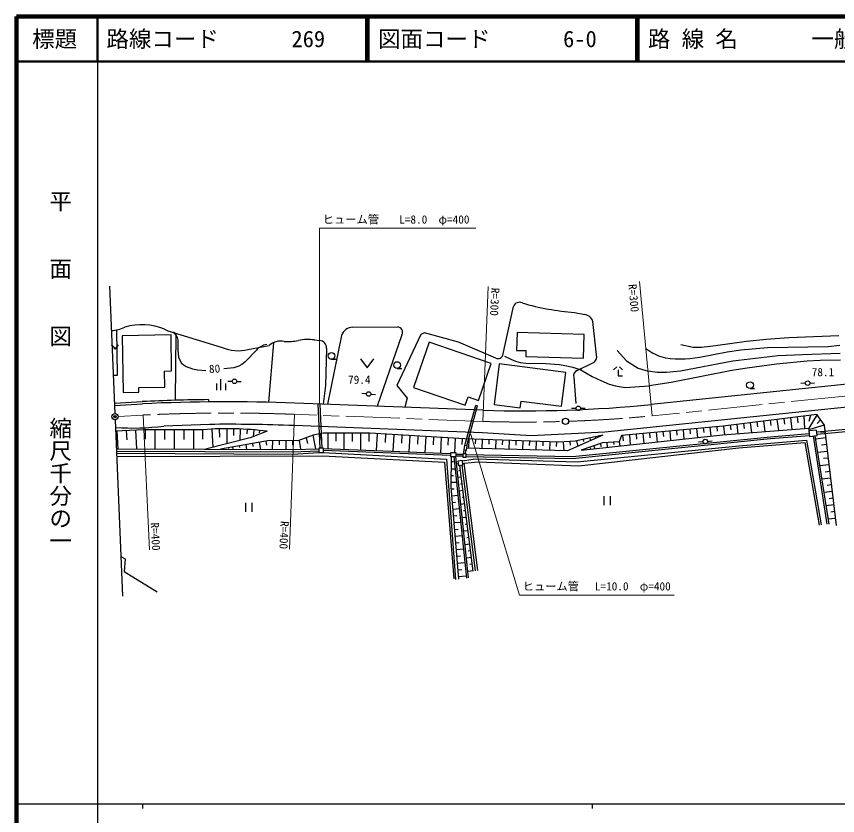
# Model space of a CAD drawing. Units: millimetres, scale not verified. Extents: x 40000 to 680000, y 20000 to 380000.
# Drawn here: x 40000 to 222540, y 202409 to 380000 of the extents above; entities that cross this region are included whole.
import ezdxf
from ezdxf.enums import TextEntityAlignment as Align

# ---------------------------------------------------------------- set-up
doc = ezdxf.new("R2010")
doc.units = ezdxf.units.MM
doc.header["$LTSCALE"] = 1000
doc.header["$PDMODE"] = 32
doc.header["$PDSIZE"] = 500
doc.linetypes.add('CHAIN', pattern=[18.5, 12, -1.5, 3.5, -1.5])
for name, color, linetype, lineweight in [('M-BGD', 7, 'Continuous', 25), ('M-BMK', 2, 'CHAIN', 13), ('M-BMK-SRVR', 3, 'Continuous', 25), ('M-STR-HTXT', 7, 'Continuous', 13), ('M-TTL', 2, 'Continuous', 140), ('M-TTL-BAND', 7, 'Continuous', 25), ('M-TTL-LINE', 7, 'Continuous', 50), ('M-TTL-TXT', 7, 'Continuous', 50)]:
    doc.layers.add(name, color=color, linetype=linetype, lineweight=lineweight)
doc.layers.add('M-OTRS', color=6, linetype='Continuous')
doc.styles.add('@ＭＳ ゴシック', font='')
doc.styles.add('ＭＳ ゴシック', font='')
doc.styles.get('@ＭＳ ゴシック').set_extended_font_data('@MS Gothic')
doc.styles.get('ＭＳ ゴシック').set_extended_font_data('MS Gothic')

# ---------------------------------------------------------------- blocks, each defined once
blk = doc.blocks.new('open_arrow')
at = {"color": 0, "linetype": 'Continuous', "lineweight": -2}
blk.add_lwpolyline([(7.5, 1.25), (0, 0), (7.5, -1.25)], dxfattribs=at)

msp = doc.modelspace()

# ---------------------------------------------------------------- linework, layer by layer
at = {"layer": 'M-BGD'}
for p, q in [((60669, 320030), (61878, 291746)), ((148159, 304733), (150484, 315568)), ((164040, 314233), (166368, 313754)), ((168925, 304802), (168148, 312179)), ((62220, 310322), (62386, 300209)), ((72909, 310490), (73642, 310151)), ((114789, 310941), (124750, 310989)), ((73642, 310151), (83624, 307111)), ((75457, 309598), (75322, 294695)), ((112269, 309087), (109162, 293802)), ((125701, 309277), (120173, 293384)), ((129903, 309346), (124579, 297959)), ((130741, 309691), (129903, 309346)), ((138297, 307589), (130741, 309691)), ((61168, 307032), (61918, 306032)), ((61918, 306032), (62668, 307032)), ((83624, 307111), (85750, 306453)), ((91460, 306001), (96184, 306905)), ((97136, 307491), (96041, 294255)), ((106290, 308096), (107399, 307973)), ((146577, 304086), (138297, 307589)), ((108919, 306206), (108672, 297949)), ((173523, 305772), (175583, 303475)), ((179929, 306170), (181453, 305154)), ((297657, 305900), (181105, 293726)), ((110053, 303802), (111053, 303802)), ((116457, 303911), (117957, 301911)), ((117957, 301911), (119457, 303911)), ((124645, 301775), (125645, 301775)), ((164645, 301350), (168126, 303005)), ((165451, 301598), (165451, 301429)), ((316374, 302533), (170803, 287647)), ((172759, 301454), (173459, 302154)), ((173759, 301454), (173759, 300154)), ((174059, 302154), (174759, 301454)), ((62386, 300209), (61518, 300172)), ((85462, 296911), (85462, 299411)), ((163875, 299838), (164333, 294005)), ((173759, 300154), (174759, 300154)), ((84462, 298411), (84462, 296911)), ((86462, 298411), (86462, 296911)), ((87985, 298904), (86985, 298904)), ((88985, 298904), (89985, 298904)), ((108672, 297949), (108219, 293838)), ((124579, 297959), (126896, 295199)), ((215399, 298481), (214399, 298447)), ((216398, 298516), (217397, 298551)), ((117796, 296127), (116800, 296214)), ((118793, 296040), (119789, 295953)), ((203079, 297317), (204079, 297317)), ((61780, 294044), (67985, 294418)), ((61801, 293545), (68011, 293919)), ((82664, 294838), (82669, 294338)), ((143781, 292486), (101915, 294078)), ((126896, 295199), (126348, 293149)), ((107550, 284080), (107113, 293880)), ((107951, 284080), (107514, 293865)), ((139712, 284637), (142132, 293627)), ((140115, 284597), (142518, 293523)), ((142132, 293627), (142518, 293523)), ((164426, 292891), (163427, 292856)), ((165426, 292926), (166425, 292961)), ((61938, 290347), (63614, 251154)), ((217943, 291569), (197121, 288967)), ((207584, 290274), (207734, 289072)), ((209072, 290460), (209381, 287989)), ((210560, 290647), (210719, 289377)), ((212049, 290833), (212375, 288226)), ((213537, 291019), (213704, 289682)), ((215026, 291205), (215178, 288448)), ((217977, 291520), (216138, 288524)), ((216514, 291391), (216183, 289997)), ((219600, 289144), (217943, 291569)), ((218771, 290357), (217997, 289550)), ((82901, 289340), (72804, 288935)), ((143601, 287489), (101726, 289081)), ((197121, 288967), (174524, 286896)), ((191190, 288423), (191375, 286397)), ((192684, 288560), (192775, 287560)), ((194177, 288697), (194358, 286722)), ((195671, 288834), (195761, 287855)), ((196922, 287001), (216138, 288524)), ((197165, 288972), (197406, 287040)), ((198653, 289158), (198778, 288158)), ((200142, 289344), (200400, 287277)), ((201630, 289530), (201763, 288463)), ((203118, 289716), (203394, 287514)), ((204607, 289902), (204749, 288767)), ((206095, 290088), (206387, 287751)), ((216138, 288524), (216179, 287879)), ((219589, 289159), (216372, 288174)), ((217901, 287665), (227174, 288548)), ((222321, 266902), (219600, 289144)), ((68277, 288167), (62046, 287828)), ((62326, 287843), (62539, 283922)), ((64410, 287957), (64520, 285935)), ((66493, 288070), (66720, 283903)), ((81540, 288153), (68277, 288167)), ((68631, 288167), (68629, 286053)), ((70771, 288164), (70766, 283884)), ((72919, 288162), (72916, 286018)), ((75066, 288160), (75062, 283864)), ((77222, 288158), (77220, 286006)), ((79378, 288156), (79373, 283844)), ((81401, 288154), (81399, 286064)), ((83421, 288279), (83633, 284237)), ((85091, 288346), (85142, 286499)), ((86762, 288371), (86772, 285028)), ((88262, 288359), (88234, 286883)), ((89762, 288313), (89655, 285755)), ((91259, 288234), (91194, 287212)), ((95737, 287799), (91984, 286343)), ((92755, 288122), (92623, 286591)), ((94025, 288001), (93993, 287490)), ((105964, 286955), (102592, 285713)), ((105876, 286923), (106518, 283916)), ((108153, 287369), (105964, 286955)), ((107546, 287255), (107852, 285634)), ((118564, 287369), (108153, 287369)), ((109239, 287369), (109239, 283961)), ((111013, 287369), (111013, 285630)), ((112787, 287369), (112787, 283821)), ((114634, 287369), (114634, 285559)), ((116481, 287369), (116481, 283676)), ((118351, 287369), (118351, 285511)), ((139623, 286127), (118564, 287369)), ((120219, 287272), (119998, 283537)), ((122050, 287164), (121941, 285314)), ((123882, 287056), (123666, 283393)), ((125678, 286950), (125571, 285136)), ((127475, 286844), (127263, 283251)), ((129237, 286740), (129132, 284961)), ((130999, 286636), (130791, 283112)), ((154412, 286768), (143601, 287489)), ((170803, 287647), (154412, 286768)), ((170383, 286955), (162508, 283439)), ((170383, 286955), (164172, 285595)), ((165533, 283584), (196922, 287001)), ((174524, 286896), (173992, 285476)), ((174759, 286918), (174871, 285689)), ((176252, 287055), (176461, 284773)), ((177746, 287191), (177850, 286064)), ((179240, 287328), (179444, 285098)), ((180734, 287465), (180835, 286363)), ((182227, 287602), (182427, 285423)), ((183721, 287739), (183820, 286662)), ((185215, 287876), (185410, 285748)), ((186709, 288013), (186805, 286961)), ((188202, 288149), (188393, 286072)), ((189696, 288286), (189790, 287261)), ((207611, 286578), (216232, 287279)), ((207647, 286179), (216274, 286882)), ((217860, 288056), (216170, 287878)), ((216170, 287878), (216295, 286685)), ((216192, 287663), (216216, 287278)), ((216295, 286685), (217986, 286863)), ((217104, 286770), (220171, 267130)), ((217503, 286812), (220566, 267191)), ((217986, 286863), (217860, 288056)), ((217954, 287168), (227226, 288051)), ((219789, 287599), (218831, 287506)), ((91984, 286343), (82030, 283832)), ((96258, 285791), (85376, 283817)), ((90990, 284835), (91180, 283790)), ((92466, 285103), (92586, 284443)), ((93942, 285371), (94231, 283776)), ((95418, 285638), (95580, 284743)), ((102592, 285713), (96258, 285791)), ((96904, 285783), (96879, 283763)), ((98404, 285764), (98392, 284760)), ((99904, 285746), (99880, 283749)), ((101404, 285728), (101391, 284695)), ((102885, 285821), (103126, 283802)), ((104380, 286372), (104718, 285075)), ((132727, 286534), (132624, 284789)), ((134455, 286432), (134251, 282975)), ((136006, 286341), (135909, 284701)), ((137556, 286249), (137366, 283034)), ((139053, 286161), (138977, 284875)), ((160564, 285358), (139623, 286127)), ((140552, 286093), (140477, 284048)), ((142051, 286038), (142013, 285022)), ((143550, 285983), (143476, 283965)), ((145049, 285928), (145012, 284926)), ((146548, 285873), (146475, 283882)), ((148047, 285818), (148010, 284829)), ((149546, 285763), (149474, 283799)), ((151045, 285708), (151009, 284733)), ((152544, 285653), (152472, 283716)), ((154043, 285598), (154007, 284636)), ((155542, 285543), (155471, 283633)), ((157041, 285488), (157006, 284540)), ((158540, 285432), (158470, 283551)), ((160039, 285377), (160003, 284416)), ((164172, 285595), (160564, 285358)), ((161536, 285422), (161665, 283462)), ((163033, 285520), (163085, 284720)), ((163590, 282190), (207611, 286578)), ((163606, 281790), (207647, 286179)), ((164522, 285671), (164788, 284457)), ((170265, 285240), (165533, 283584)), ((165987, 285992), (166087, 285537)), ((167453, 286313), (167586, 285706)), ((168669, 286580), (168719, 286352)), ((169780, 285070), (169994, 284458)), ((173992, 285476), (170265, 285240)), ((171249, 285302), (171318, 284213)), ((172746, 285397), (172779, 284873)), ((173992, 285476), (174171, 284524)), ((192633, 285484), (191637, 285397)), ((193630, 285571), (194626, 285659)), ((200560, 284595), (215646, 285840)), ((200608, 284097), (215231, 285304)), ((215231, 285304), (218426, 266919)), ((215646, 285840), (218918, 267005)), ((219945, 286325), (217623, 286041)), ((220127, 284836), (218991, 284697)), ((62213, 283924), (101354, 283743)), ((62234, 283424), (101361, 283243)), ((87109, 284131), (87138, 283975)), ((88038, 284300), (88128, 283804)), ((89514, 284567), (89584, 284182)), ((101354, 283743), (107240, 283941)), ((101361, 283243), (107240, 283440)), ((101369, 282743), (107240, 283080)), ((108240, 284080), (107240, 284080)), ((107240, 284080), (107240, 283080)), ((107240, 283080), (108240, 283080)), ((108232, 283080), (135588, 281613)), ((108240, 283080), (108240, 284080)), ((108240, 284001), (136518, 282886)), ((108240, 283600), (136518, 282486)), ((137718, 283034), (136518, 283034)), ((136518, 283034), (136518, 282234)), ((137718, 282234), (137718, 283034)), ((139399, 282832), (139499, 283653)), ((139584, 284650), (139484, 283655)), ((139484, 283655), (140081, 283595)), ((140181, 284590), (139584, 284650)), ((139802, 282832), (139897, 283613)), ((140081, 283595), (140181, 284590)), ((162508, 283439), (140127, 284057)), ((164663, 281018), (200560, 284595)), ((165057, 280166), (200608, 284097)), ((167451, 284255), (167545, 283988)), ((168364, 284575), (168594, 283917)), ((220309, 283347), (218086, 283075)), ((62256, 282924), (101369, 282743)), ((62286, 282224), (108097, 282369)), ((108097, 282369), (135142, 280949)), ((135588, 281613), (137589, 254863)), ((136518, 282234), (137718, 282234)), ((136614, 282234), (136598, 275455)), ((140130, 255187), (137277, 282234)), ((140528, 255229), (137679, 282234)), ((137718, 282733), (139204, 282733)), ((137718, 282333), (139204, 282333)), ((139133, 281308), (138141, 281183)), ((138141, 281183), (138266, 280191)), ((139258, 280316), (139133, 281308)), ((139142, 281242), (141944, 281677)), ((140004, 282832), (139204, 282832)), ((139204, 282832), (139204, 282032)), ((139204, 282032), (140004, 282032)), ((140004, 282032), (140004, 282832)), ((140004, 282637), (163590, 282190)), ((140004, 282237), (163606, 281790)), ((141944, 281677), (164663, 281018)), ((220491, 281858), (219404, 281725)), ((135142, 280949), (137201, 255040)), ((136607, 279482), (137567, 279480)), ((136611, 281066), (137172, 281065)), ((138222, 280542), (137862, 280497)), ((138266, 280191), (139258, 280316)), ((141559, 256737), (138597, 280232)), ((142055, 256800), (139093, 280295)), ((139546, 280698), (142627, 281053)), ((142551, 256862), (139546, 280698)), ((142627, 281053), (165057, 280166)), ((220673, 280369), (218549, 280109)), ((136604, 277982), (137165, 277981)), ((138928, 277607), (138177, 277513)), ((138741, 279096), (138380, 279050)), ((220855, 278880), (219818, 278753)), ((136600, 276482), (137884, 276479)), ((139116, 276119), (138725, 276070)), ((221037, 277391), (219012, 277144)), ((221220, 275903), (220232, 275782)), ((136598, 275455), (138254, 254929)), ((136636, 274984), (137313, 275038)), ((139303, 274631), (138492, 274529)), ((221402, 274414), (219475, 274178)), ((136756, 273488), (138187, 273604)), ((136877, 271993), (137611, 272052)), ((139491, 273143), (139070, 273090)), ((170577, 273375), (170577, 271375)), ((172077, 271375), (172077, 273375)), ((221584, 272925), (220645, 272810)), ((90927, 271888), (90927, 269888)), ((92427, 269888), (92427, 271888)), ((136998, 270498), (138502, 270620)), ((139679, 271655), (138807, 271545)), ((139866, 270166), (139415, 270110)), ((221766, 271436), (219938, 271212)), ((137118, 269003), (137889, 269065)), ((140054, 268678), (139121, 268561)), ((222130, 268458), (220401, 268246)), ((221948, 269947), (221059, 269838)), ((137239, 267508), (138817, 267635)), ((140241, 267190), (139760, 267129)), ((137360, 266013), (138167, 266078)), ((140429, 265702), (139436, 265577)), ((137480, 264518), (139132, 264651)), ((137601, 263022), (138445, 263091)), ((140617, 264213), (140105, 264149)), ((137721, 261527), (139447, 261666)), ((140804, 262725), (139751, 262593)), ((140992, 261237), (140450, 261169)), ((63236, 259990), (64173, 259437)), ((64173, 259437), (63941, 256648)), ((137842, 260032), (138723, 260103)), ((141179, 259749), (140066, 259608)), ((137963, 258537), (139761, 258682)), ((141367, 258261), (140795, 258189)), ((63941, 256648), (71304, 252126)), ((138083, 257042), (139001, 257116)), ((138204, 255547), (140076, 255698)), ((141554, 256772), (140381, 256624))]:
    msp.add_line(p, q, dxfattribs=at)
for points in [[(63523, 309035), (63721, 296438), (67238, 296494), (67221, 297555), (72980, 297646), (72924, 301201), (74500, 301226), (74375, 309206)], [(151279, 309731), (151167, 305793), (153273, 305733), (153235, 304411), (166070, 304046), (166219, 309307)], [(131745, 307624), (128269, 297544), (139746, 293586), (140396, 295473), (142729, 294669), (145554, 302862)], [(147335, 302777), (146179, 293744), (151990, 293001), (152185, 294524), (161191, 293372), (162152, 300882)]]:
    msp.add_lwpolyline(points, close=True, dxfattribs=at)
for points in [[(74858, 309896), (75196, 309472), (75704, 308626), (75874, 308033), (75874, 305916), (76043, 304308), (76297, 303630), (76720, 302953), (77059, 302614), (77736, 302191), (79176, 301683), (80276, 301429), (82139, 301344)], [(222855, 309049), (211679, 308541), (206684, 308202), (202281, 307779), (195423, 306763), (192290, 306424), (190428, 306424), (187676, 307055)], [(95686, 307102), (94924, 306932), (93569, 306170), (93400, 305832), (90860, 303207), (90098, 302614), (89420, 302276), (88320, 301937), (86118, 301683)], [(223024, 306848), (220484, 306594), (206938, 306340), (201011, 305832), (197963, 305408), (191952, 304223), (189666, 303884), (188650, 303800), (186448, 303800), (185348, 303884), (184332, 304054), (182808, 304477), (181453, 305154)], [(223109, 305070), (214727, 304816), (209308, 304562), (199233, 303376)], [(148518, 304477), (149872, 303800), (150973, 303376), (151989, 303122), (153259, 302953), (157662, 302868), (160710, 302614), (161895, 302445), (163673, 302022), (165451, 301429)], [(175583, 303475), (178236, 301852), (180437, 301175)], [(199233, 303376), (187634, 301175), (184501, 300836), (182469, 300836), (180437, 301175)], [(223194, 303630), (218706, 303546), (215743, 303376), (208970, 302699), (202450, 301852), (199064, 301344), (185517, 298635), (180691, 297873)], [(165451, 301429), (167991, 299990), (169938, 299058), (171801, 298296), (173156, 297873), (175357, 297534), (180691, 297873)]]:
    msp.add_lwpolyline(points, dxfattribs=at)
for centre, radius in [((110053, 304552), 750), ((124645, 302525), 750), ((88485, 298904), 500), ((203079, 298067), 750), ((215898, 298499), 500), ((118295, 296084), 500), ((164926, 292909), 500), ((193131, 285528), 500)]:
    msp.add_circle(centre, radius, dxfattribs=at)
for centre, radius, start, end in [((151801, 315060), 1412, 63.30239, 158.90729), ((168299, 371191), 57117, 253.87465, 265.72395), ((165947, 311484), 2308, 17.52251, 79.48455), ((60970, 317037), 6830, 270.9968, 297.22659), ((67826, 298142), 13353, 67.62712, 106.22622), ((114791, 308300), 2642, 90.03499, 162.65993), ((124684, 309832), 1159, 331.38508, 86.72413), ((98789, 303742), 4098, 79.25765, 129.47151), ((100189, 321919), 14166, 267.42384, 280.10423), ((104788, 299054), 9166, 80.57275, 103.33227), ((107346, 306391), 1583, 353.31881, 88.10289), ((89241, 314271), 8562, 245.93388, 285.01658), ((147076, 305122), 1150, 244.23601, 340.22323), ((167507, 304356), 1486, 294.61776, 17.45726), ((165142, 300145), 1303, 112.37709, 193.63123), ((86846, -108140), 403000, 90.59455, 92.68257), ((86846, -108140), 402500, 87.85447, 92.68209), ((152584, 589856), 297500, 268.30441, 275.50136), ((65703, 351406), 62872, 266.63341, 276.48519), ((86846, -108140), 397500, 87.85467, 90.56866), ((86961, 220868), 67504, 82.52978, 94.60603)]:
    msp.add_arc(centre, radius, start, end, dxfattribs=at)
at = {"layer": 'M-BMK'}
for p, q in [((260992, 299383), (181352, 291238)), ((62607, 291089), (68145, 291423)), ((143696, 289987), (101820, 291580))]:
    msp.add_line(p, q, dxfattribs=at)
for centre, radius, start, end in [((86846, -108140), 400000, 87.85457, 92.6797), ((152584, 589856), 300000, 271.94286, 275.50277), ((152584, 589856), 300000, 268.30239, 271.67548)]:
    msp.add_arc(centre, radius, start, end, dxfattribs=at)
at = {"layer": 'M-BMK-SRVR'}
for centre in [(61908, 291047), (162055, 290005)]:
    msp.add_circle(centre, 700, dxfattribs=at)
at = {"layer": 'M-OTRS'}
msp.add_point((61908, 291047), dxfattribs=at)
at = {"layer": 'M-STR-HTXT'}
for p, q in [((143696, 289987), (144836, 319966)), ((181352, 291238), (178475, 321100)), ((68145, 291423), (69548, 261455)), ((101820, 291580), (100697, 261601))]:
    msp.add_line(p, q, dxfattribs=at)
for points in [[(107350, 294084), (107350, 332915), (142144, 332915)], [(140994, 287058), (151803, 251388), (186190, 251388)]]:
    msp.add_lwpolyline(points, dxfattribs=at)
at = {"layer": 'M-TTL'}
for p, q in [((40000, 380000), (40000, 20000)), ((680000, 380000), (40000, 380000))]:
    msp.add_line(p, q, dxfattribs=at)
at = {"layer": 'M-TTL-BAND'}
for p, q in [((58000, 370000), (58000, 20000)), ((40000, 205000), (579000, 205000)), ((68000, 205000), (68000, 204000)), ((168000, 205000), (168000, 204000))]:
    msp.add_line(p, q, dxfattribs=at)
at = {"layer": 'M-TTL-LINE'}
for p, q in [((58000, 380000), (58000, 370000)), ((117750, 380000), (117750, 370000)), ((118250, 380000), (118250, 370000)), ((177750, 380000), (177750, 370000)), ((178250, 380000), (178250, 370000)), ((40000, 370000), (680000, 370000))]:
    msp.add_line(p, q, dxfattribs=at)

# ---------------------------------------------------------------- block references
at = {"layer": 'M-STR-HTXT'}
for p, rotation in [((107350, 294084), 90), ((140994, 287058), 286.9)]:
    msp.add_blockref('open_arrow', p, dxfattribs=dict(at, rotation=rotation))

# ---------------------------------------------------------------- texts
at = {"layer": 'M-BGD', "style": 'ＭＳ ゴシック'}
msp.add_text('80', height=1833, rotation=3.814, dxfattribs=at).set_placement((84144, 300255), align=Align.BOTTOM_CENTER)
for s, p in [('78.1', (216793, 300965)), ('79.4', (113726, 299276))]:
    msp.add_text(s, height=1833, dxfattribs=at).set_placement(p, align=Align.MIDDLE_LEFT)
at = {"layer": 'M-STR-HTXT', "style": 'ＭＳ ゴシック'}
for p in [(108100, 333415), (152553, 251888)]:
    msp.add_text('ヒューム管', height=1833, dxfattribs=at).set_placement(p, align=Align.BOTTOM_LEFT)
for s, p in [('L=8.0  φ=400', (132905, 333415)), ('L=10.0  φ=400', (177020, 251888))]:
    msp.add_text(s, height=1833, dxfattribs=at).set_placement(p, align=Align.BOTTOM_CENTER)
for s, rotation, p in [('R=300', 267.461, (145014, 319756)), ('R=300', 275.173, (175482, 320384)), ('R=400', 272.946, (69297, 267454)), ('R=400', 267.684, (98170, 267912))]:
    msp.add_text(s, height=1833, rotation=rotation, dxfattribs=at).set_placement(p, align=Align.BOTTOM_LEFT)
at = {"layer": 'M-TTL-BAND', "style": '@ＭＳ ゴシック'}
for s, p in [('平\u3000\u3000面\u3000\u3000図', (49777, 306475)), ('縮尺千分の一', (49777, 261030))]:
    msp.add_text(s, height=3666, rotation=270, dxfattribs=at).set_placement(p, align=Align.MIDDLE_RIGHT)
at = {"layer": 'M-TTL-TXT', "style": 'ＭＳ ゴシック'}
msp.add_text('標題', height=3666, dxfattribs=at).set_placement((48500, 375000), align=Align.MIDDLE_CENTER)
for s, p in [('路線コード', (60000, 375000)), ('269', (101142, 375000)), ('図面コード', (120380, 375000)), ('6-0', (161521, 375000)), ('路 線 名', (180380, 375000)), ('一般県道豊田粟野港線', (216734, 375000))]:
    msp.add_text(s, height=3666, dxfattribs=at).set_placement(p, align=Align.MIDDLE_LEFT)

doc.saveas('drawing.dxf')
